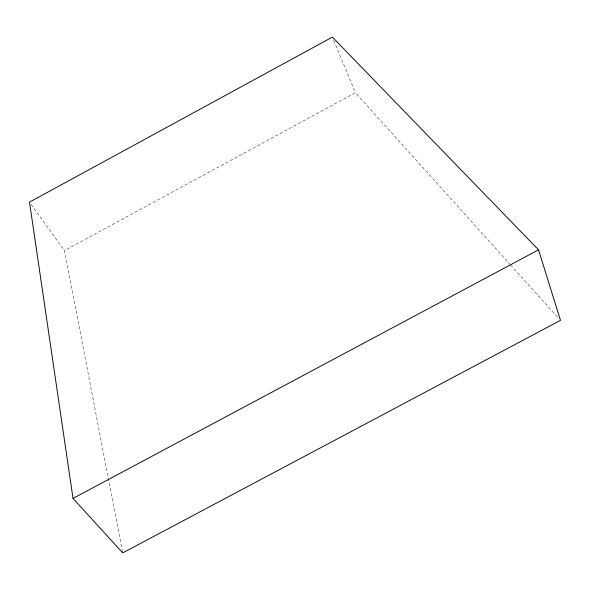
<?xml version="1.0" encoding="UTF-8"?>
<svg xmlns="http://www.w3.org/2000/svg" width="590" height="590" viewBox="0 0 590 590"><rect width="100%" height="100%" fill="white"/><g stroke="black" fill="none" stroke-linecap="round" stroke-linejoin="round"><path stroke-width="0.44" stroke-dasharray="2.95 2.21" d="M122.543 551.989L64.502 250.551L355.401 92.711L509.996 264.298M510.616 264.976L559.268 318.983M31.115 204.376L64.502 250.551M333.778 40.481L355.401 92.711"/><path stroke-width="0.89" d="M73.02 498.388L538.523 249.835L560.5 320.348L122.713 552.889L73.02 498.388L29.5 202.141L332.377 37.111L538.523 249.835"/></g></svg>
